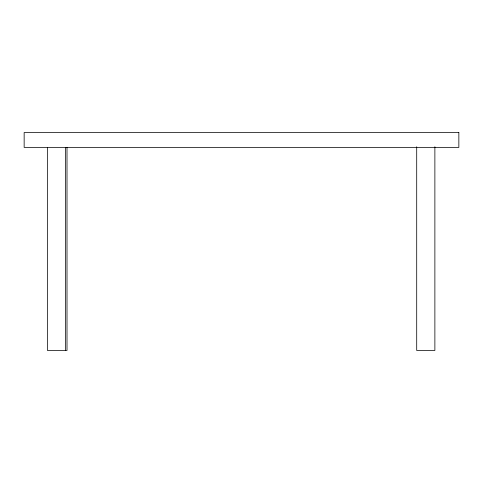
<?xml version="1.0" encoding="UTF-8"?>
<svg xmlns="http://www.w3.org/2000/svg" width="483" height="483" viewBox="0 0 483 483"><rect width="100%" height="100%" fill="white"/><g stroke="black" fill="none" stroke-linecap="round" stroke-linejoin="round"><path stroke-width="0.72" d="M434.875 146.747L434.875 350.459L416.702 350.459L416.702 146.747M67.004 147.412L67.004 350.459L47.449 350.459L47.449 147.412M65.616 147.412L65.616 350.459M458.85 132.541L24.15 132.541L24.15 147.412L458.85 147.412L458.85 132.541"/></g></svg>
